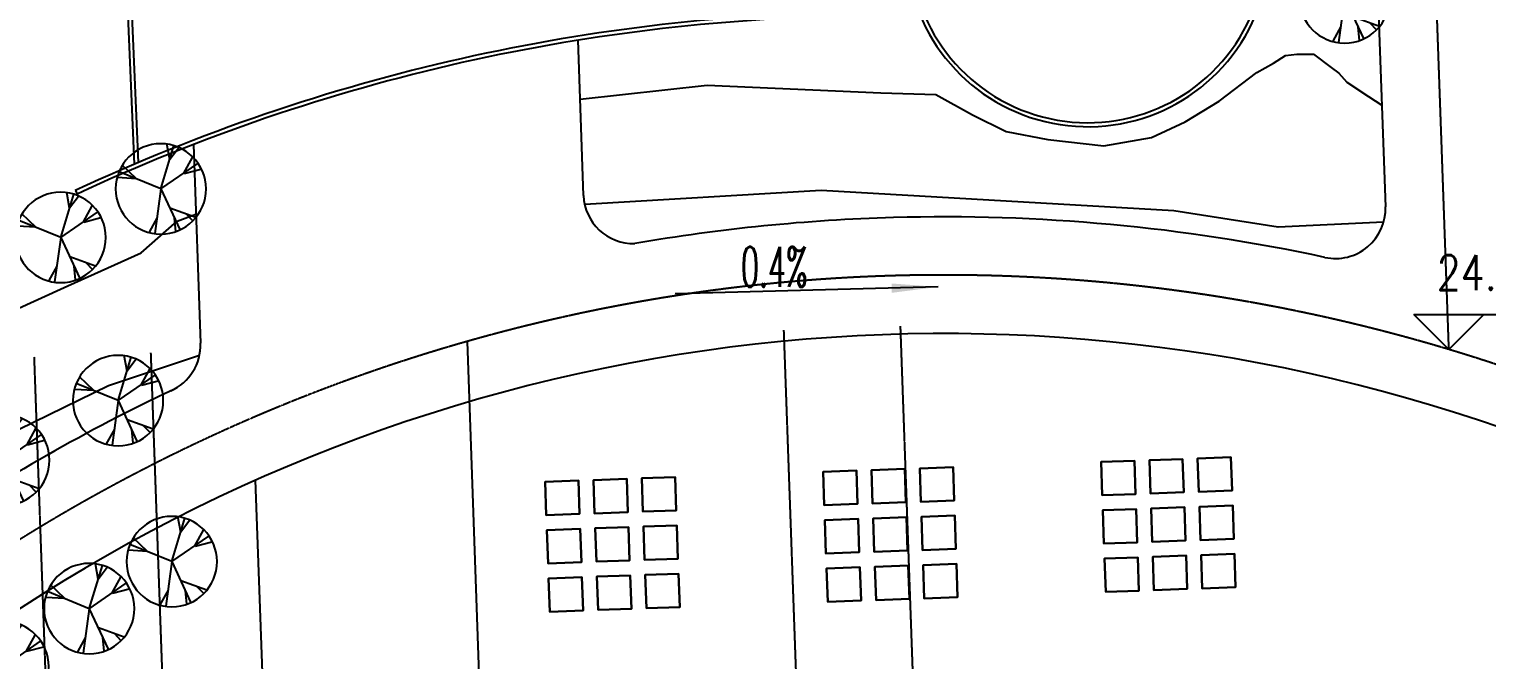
# Model space of a CAD drawing. Header units: millimetres. Extents: x 468001845 to 468595845, y 3387484553 to 3388325553.
# Drawn here: x 468219365 to 468306819, y 3388141948 to 3388179776 of the extents above; entities that cross this region are included whole.
import ezdxf
from ezdxf.enums import TextEntityAlignment as Align

# ---------------------------------------------------------------- set-up
doc = ezdxf.new("R2010")
doc.units = ezdxf.units.MM
doc.linetypes.add('ACAD_ISO04W100', pattern=[30.5, 24, -3, 0.5, -3])
doc.linetypes.add('CENTER', pattern=[2, 1.25, -0.25, 0.25, -0.25])
for name, color, linetype in [('F-PLANT', 3, 'Continuous'), ('F-树13', 114, 'Continuous'), ('F-水体', 150, 'Continuous'), ('N-ROAD', 4, 'Continuous'), ('PUB_DIM', 3, 'Continuous'), ('PUB_TEXT', 7, 'Continuous'), ('ROAD-XING', 1, 'CENTER'), ('WALL', 7, 'Continuous')]:
    doc.layers.add(name, color=color, linetype=linetype)
doc.styles.add('_TXT', font='SIMPLEX.shx', dxfattribs={"width": 0.6})
doc.styles.add('DIM_FONT', font='SIMPLEX.shx', dxfattribs={"width": 0.8})

# ---------------------------------------------------------------- blocks, each defined once
blk = doc.blocks.new('A$C73886351')
at = {"layer": 'F-树13'}
for p, q in [((4508, 4511), (3052, 8793)), ((3510, 7412), (3741, 8982)), ((2161, 6001), (1249, 7555)), ((3508, 7441), (2585, 8591)), ((2126, 5970), (441, 6351)), ((4508, 4511), (737, 6917)), ((4508, 4511), (8634, 6359)), ((6945, 5646), (8296, 7028)), ((4508, 4511), (2779, 398)), ((4508, 4511), (5271, 97)), ((6947, 5617), (8818, 5795)), ((3672, 2586), (1118, 1558)), ((2090, 1937), (1470, 1235)), ((3294, 1583), (3196, 223)), ((4986, 1662), (5852, 250))]:
    blk.add_line(p, q, dxfattribs=at)
blk.add_circle((4516, 4516), 4519, dxfattribs=at)
blk = doc.blocks.new('_ARROW')
blk.add_solid([(0, 0), (-1, 0.1), (-1, -0.1)])
blk = doc.blocks.new('A$C5320322B')
for p, q in [((9540, 36243), (9540, 41283)), ((9300, 36483), (9300, 41043)), ((2100, 36243), (9540, 36243)), ((240, 15843), (9300, 15843)), ((2100, 16083), (9540, 16083)), ((9300, 11283), (9300, 15843)), ((9540, 12243), (9540, 16083)), ((53549, 8883), (56669, 8883)), ((53549, 8643), (56753, 8643)), ((5700, 222), (5792, 0))]:
    blk.add_line(p, q)
blk.add_lwpolyline([(45282, 26883), (45282, 17043), (59700, 17043), (59700, 15861), (74322, 15843), (74322, 23283), (67122, 23283), (67122, 26883), (45282, 26883)])
blk.add_lwpolyline([(45522, 26643), (45522, 17283), (59944, 17283), (59944, 16100), (74082, 16083), (74082, 23043), (66882, 23043), (66882, 26643)], close=True)
at = {"layer": 'WALL'}
for p, q in [((0, 41283), (74340, 41283)), ((0, 36243), (0, 41283)), ((74340, 20466), (74340, 41283)), ((240, 41043), (9300, 41043)), ((240, 36483), (240, 41043)), ((9540, 41043), (74100, 41043)), ((74100, 23283), (74100, 41043)), ((2100, 36243), (0, 36243)), ((9300, 36483), (240, 36483)), ((2100, 16083), (2100, 36243)), ((2340, 16083), (2340, 36243)), ((0, 11043), (0, 16083)), ((2100, 16083), (0, 16083)), ((240, 11283), (240, 15843)), ((9540, 12483), (56341, 12483)), ((9540, 12243), (56101, 12243)), ((9540, 12243), (9540, 11043)), ((0, 11043), (9540, 11043)), ((240, 11283), (9300, 11283)), ((9300, 11043), (9300, 1646)), ((9540, 11043), (9540, 1736))]:
    blk.add_line(p, q, dxfattribs=at)
for centre, radius, start, end in [((67020, 12363), 10920, 180.62964, 47.90749), ((67020, 12363), 10680, 179.35621, 46.86225), ((49485, -105164), 114120, 87.95519, 112.56178), ((49485, -105164), 113880, 87.95519, 112.56178)]:
    blk.add_arc(centre, radius, start, end, dxfattribs=at)

msp = doc.modelspace()

# ---------------------------------------------------------------- linework, layer by layer
msp.add_line((468255280.3, 3387891122.8), (468245660.4, 3388161040.6))
at = {"layer": 'F-PLANT'}
for points in [[(468291538.9, 3388152098.4), (468289540.1, 3388152027.2), (468289468.9, 3388154025.9), (468291467.6, 3388154097.1)], [(468289540.1, 3388152027.2), (468291538.9, 3388152098.4), (468291467.6, 3388154097.1), (468289468.9, 3388154025.9)], [(468269066.5, 3388151297.5), (468267067.8, 3388151226.3), (468266996.6, 3388153225), (468268995.3, 3388153296.2)], [(468267067.8, 3388151226.3), (468269066.5, 3388151297.5), (468268995.3, 3388153296.2), (468266996.6, 3388153225)], [(468271964.7, 3388151400.8), (468269966, 3388151329.6), (468269894.7, 3388153328.3), (468271893.5, 3388153399.5)], [(468269966, 3388151329.6), (468271964.7, 3388151400.8), (468271893.5, 3388153399.5), (468269894.7, 3388153328.3)], [(468274862.9, 3388151504.1), (468272864.1, 3388151432.8), (468272792.9, 3388153431.6), (468274791.6, 3388153502.8)], [(468272864.1, 3388151432.8), (468274862.9, 3388151504.1), (468274791.6, 3388153502.8), (468272792.9, 3388153431.6)], [(468285742.5, 3388151891.8), (468283743.8, 3388151820.6), (468283672.6, 3388153819.3), (468285671.3, 3388153890.6)], [(468283743.8, 3388151820.6), (468285742.5, 3388151891.8), (468285671.3, 3388153890.6), (468283672.6, 3388153819.3)], [(468288640.7, 3388151995.1), (468286642, 3388151923.9), (468286570.7, 3388153922.6), (468288569.5, 3388153993.9)], [(468286642, 3388151923.9), (468288640.7, 3388151995.1), (468288569.5, 3388153993.9), (468286570.7, 3388153922.6)], [(468252390.5, 3388150703.2), (468250391.8, 3388150631.9), (468250320.6, 3388152630.7), (468252319.3, 3388152701.9)], [(468250391.8, 3388150631.9), (468252390.5, 3388150703.2), (468252319.3, 3388152701.9), (468250320.6, 3388152630.7)], [(468255288.7, 3388150806.4), (468253290, 3388150735.2), (468253218.7, 3388152733.9), (468255217.5, 3388152805.2)], [(468253290, 3388150735.2), (468255288.7, 3388150806.4), (468255217.5, 3388152805.2), (468253218.7, 3388152733.9)], [(468258186.8, 3388150909.7), (468256188.1, 3388150838.5), (468256116.9, 3388152837.2), (468258115.6, 3388152908.5)], [(468256188.1, 3388150838.5), (468258186.8, 3388150909.7), (468258115.6, 3388152908.5), (468256116.9, 3388152837.2)], [(468274966.1, 3388148605.9), (468272967.4, 3388148534.7), (468272896.2, 3388150533.4), (468274894.9, 3388150604.6)], [(468272967.4, 3388148534.7), (468274966.1, 3388148605.9), (468274894.9, 3388150604.6), (468272896.2, 3388150533.4)], [(468285845.8, 3388148993.7), (468283847.1, 3388148922.4), (468283775.9, 3388150921.2), (468285774.6, 3388150992.4)], [(468283847.1, 3388148922.4), (468285845.8, 3388148993.7), (468285774.6, 3388150992.4), (468283775.9, 3388150921.2)], [(468288744, 3388149097), (468286745.3, 3388149025.7), (468286674, 3388151024.5), (468288672.8, 3388151095.7)], [(468286745.3, 3388149025.7), (468288744, 3388149097), (468288672.8, 3388151095.7), (468286674, 3388151024.5)], [(468291642.2, 3388149200.3), (468289643.4, 3388149129), (468289572.2, 3388151127.7), (468291570.9, 3388151199)], [(468289643.4, 3388149129), (468291642.2, 3388149200.3), (468291570.9, 3388151199), (468289572.2, 3388151127.7)], [(468252493.8, 3388147805), (468250495.1, 3388147733.8), (468250423.9, 3388149732.5), (468252422.6, 3388149803.7)], [(468250495.1, 3388147733.8), (468252493.8, 3388147805), (468252422.6, 3388149803.7), (468250423.9, 3388149732.5)], [(468255392, 3388147908.3), (468253393.2, 3388147837.1), (468253322, 3388149835.8), (468255320.7, 3388149907)], [(468253393.2, 3388147837.1), (468255392, 3388147908.3), (468255320.7, 3388149907), (468253322, 3388149835.8)], [(468258290.1, 3388148011.6), (468256291.4, 3388147940.3), (468256220.2, 3388149939.1), (468258218.9, 3388150010.3)], [(468256291.4, 3388147940.3), (468258290.1, 3388148011.6), (468258218.9, 3388150010.3), (468256220.2, 3388149939.1)], [(468269169.8, 3388148399.3), (468267171.1, 3388148328.1), (468267099.9, 3388150326.8), (468269098.6, 3388150398.1)], [(468267171.1, 3388148328.1), (468269169.8, 3388148399.3), (468269098.6, 3388150398.1), (468267099.9, 3388150326.8)], [(468272068, 3388148502.6), (468270069.3, 3388148431.4), (468269998, 3388150430.1), (468271996.8, 3388150501.4)], [(468270069.3, 3388148431.4), (468272068, 3388148502.6), (468271996.8, 3388150501.4), (468269998, 3388150430.1)], [(468285949.1, 3388146095.5), (468283950.4, 3388146024.3), (468283879.2, 3388148023), (468285877.9, 3388148094.2)], [(468283950.4, 3388146024.3), (468285949.1, 3388146095.5), (468285877.9, 3388148094.2), (468283879.2, 3388148023)], [(468288847.3, 3388146198.8), (468286848.6, 3388146127.6), (468286777.3, 3388148126.3), (468288776.1, 3388148197.5)], [(468286848.6, 3388146127.6), (468288847.3, 3388146198.8), (468288776.1, 3388148197.5), (468286777.3, 3388148126.3)], [(468291745.4, 3388146302.1), (468289746.7, 3388146230.9), (468289675.5, 3388148229.6), (468291674.2, 3388148300.8)], [(468289746.7, 3388146230.9), (468291745.4, 3388146302.1), (468291674.2, 3388148300.8), (468289675.5, 3388148229.6)], [(468258393.4, 3388145113.4), (468256394.7, 3388145042.2), (468256323.5, 3388147040.9), (468258322.2, 3388147112.2)], [(468256394.7, 3388145042.2), (468258393.4, 3388145113.4), (468258322.2, 3388147112.2), (468256323.5, 3388147040.9)], [(468269273.1, 3388145501.2), (468267274.4, 3388145429.9), (468267203.2, 3388147428.7), (468269201.9, 3388147499.9)], [(468267274.4, 3388145429.9), (468269273.1, 3388145501.2), (468269201.9, 3388147499.9), (468267203.2, 3388147428.7)], [(468272171.3, 3388145604.5), (468270172.5, 3388145533.2), (468270101.3, 3388147532), (468272100, 3388147603.2)], [(468270172.5, 3388145533.2), (468272171.3, 3388145604.5), (468272100, 3388147603.2), (468270101.3, 3388147532)], [(468275069.4, 3388145707.8), (468273070.7, 3388145636.5), (468272999.5, 3388147635.3), (468274998.2, 3388147706.5)], [(468273070.7, 3388145636.5), (468275069.4, 3388145707.8), (468274998.2, 3388147706.5), (468272999.5, 3388147635.3)], [(468252597.1, 3388144906.8), (468250598.4, 3388144835.6), (468250527.1, 3388146834.3), (468252525.9, 3388146905.6)], [(468250598.4, 3388144835.6), (468252597.1, 3388144906.8), (468252525.9, 3388146905.6), (468250527.1, 3388146834.3)], [(468255495.3, 3388145010.1), (468253496.5, 3388144938.9), (468253425.3, 3388146937.6), (468255424, 3388147008.9)], [(468253496.5, 3388144938.9), (468255495.3, 3388145010.1), (468255424, 3388147008.9), (468253425.3, 3388146937.6)]]:
    msp.add_lwpolyline(points, close=True, dxfattribs=at)
at = {"layer": 'F-水体'}
for points in [[(468252419.8, 3388175586), (468260045.3, 3388176423.8), (468270451.8, 3388175955.3), (468273762.9, 3388175856.1), (468275951.1, 3388174645.3), (468277983, 3388173629.8), (468280483.9, 3388173161.1), (468283844.4, 3388172770.5), (468286696.9, 3388173278.3), (468288728.8, 3388174215.7), (468290760.8, 3388175465.5), (468293026, 3388177182), (468294022.8, 3388177727.6), (468294734.9, 3388178202.1), (468295423.2, 3388178273.3), (468296420.1, 3388178273.3), (468297488.1, 3388177466.7), (468297939.1, 3388177134.5), (468298410.9, 3388176597.3), (468299724.9, 3388175728.5), (468300520.7, 3388175222.6)], [(468300627.4, 3388168204.7), (468294302.1, 3388167906.5), (468288048.4, 3388168884.5), (468266878.1, 3388170091.2), (468252697.6, 3388169252.6)], [(468208346.7, 3388156900.7), (468209363.6, 3388157870.8), (468218301.3, 3388162844.1), (468221689.9, 3388164381.6), (468226075.6, 3388166359.3), (468228236.1, 3388168257.8), (468229369.9, 3388168680.8)], [(468209797.2, 3388149717.2), (468213213.8, 3388152138.9), (468218755.7, 3388155776.9), (468224131.3, 3388158397.1), (468229583.7, 3388160212.7)]]:
    msp.add_lwpolyline(points, dxfattribs=at)
at = {"layer": 'N-ROAD'}
for p, q in [((468297406.6, 3388262599.3), (468300738, 3388169125.6)), ((468252625.8, 3388169806.6), (468252294.2, 3388179109.9)), ((468229221.1, 3388172856), (468229645.9, 3388160936.4)), ((468233359.8, 3388141186.4), (468232948.7, 3388152720.4))]:
    msp.add_line(p, q, dxfattribs=at)
for centre, radius, start, end in [((468255623.9, 3388169913.5), 3000, 182.041183, 271.614341), ((468297739.9, 3388169018.7), 3000, 257.852383, 2.041183), ((468274276.8, 3388060015.4), 108500, 91.614341, 99.85399), ((468274276.8, 3388060015.4), 108500, 77.852383, 91.614341), ((468274276.8, 3388060015.4), 101500, 45.069301, 154.728082), ((468226647.8, 3388160829.6), 3000, 293.85778, 2.041183), ((468274276.8, 3388060015.4), 108500, 115.248566, 124.254425)]:
    msp.add_arc(centre, radius, start, end, dxfattribs=at)
at = {"layer": 'PUB_DIM'}
for p, q in [((468304545.6, 3388160557.9), (468302445.6, 3388162657.9)), ((468302445.6, 3388162657.9), (468306645.6, 3388162657.9)), ((468306645.6, 3388162657.9), (468304545.6, 3388160557.9)), ((468306645.6, 3388162657.9), (468314965.6, 3388162657.9))]:
    msp.add_line(p, q, dxfattribs=at)
msp.add_lwpolyline([(468273908.7, 3388164317.4), (468258127.6, 3388163891)], dxfattribs=at)
at = {"layer": 'ROAD-XING', "linetype": 'ACAD_ISO04W100', "ltscale": 0.1}
for p, q in [((468304545.6, 3388160557.9), (468300908.8, 3388262599.3)), ((468281328.1, 3387890247.1), (468271643.9, 3388161966.7)), ((468274268.3, 3387891799.5), (468264648.3, 3388161717.3)), ((468236292.4, 3387890446.1), (468226672.5, 3388160363.9)), ((468229296.8, 3387890196.8), (468219676.9, 3388160114.5))]:
    msp.add_line(p, q, dxfattribs=at)
msp.add_arc((468274276.8, 3388060015.4), 105000, 272.041173, 160.145804, dxfattribs=at)

# ---------------------------------------------------------------- block references
at = {"rotation": 2.449341665321631}
msp.add_blockref('A$C5320322B', (468216450.4, 3388169629.5), dxfattribs=at)
at = {"layer": 'F-树13', "xscale": -0.6, "yscale": 0.6, "zscale": 0.6, "rotation": 2.041173454316931}
for p in [(468301086.8, 3388179038.4), (468230069.7, 3388167583.4), (468224055.5, 3388164672.3), (468227507.7, 3388154886.5), (468220677.1, 3388151317.9), (468230727.7, 3388145230.1), (468225773.9, 3388142408.8), (468220636.5, 3388138928.5)]:
    msp.add_blockref('A$C73886351', p, dxfattribs=at)
at = {"layer": 'PUB_DIM', "xscale": 2800, "yscale": 2800, "zscale": 2800, "rotation": 1.547394286}
msp.add_blockref('_ARROW', (468273908.7, 3388164317.4), dxfattribs=at)

# ---------------------------------------------------------------- texts
at = {"layer": 'PUB_DIM', "style": 'DIM_FONT', "width": 0.8}
msp.add_text('24.030', height=2100, dxfattribs=at).set_placement((468311731.6, 3388164127.9), align=Align.RIGHT)
at = {"layer": 'PUB_TEXT', "style": '_TXT', "width": 0.525}
msp.add_text('0.4%', height=2400, dxfattribs=at).set_placement((468262072.9, 3388164317.4))

doc.saveas('drawing.dxf')
